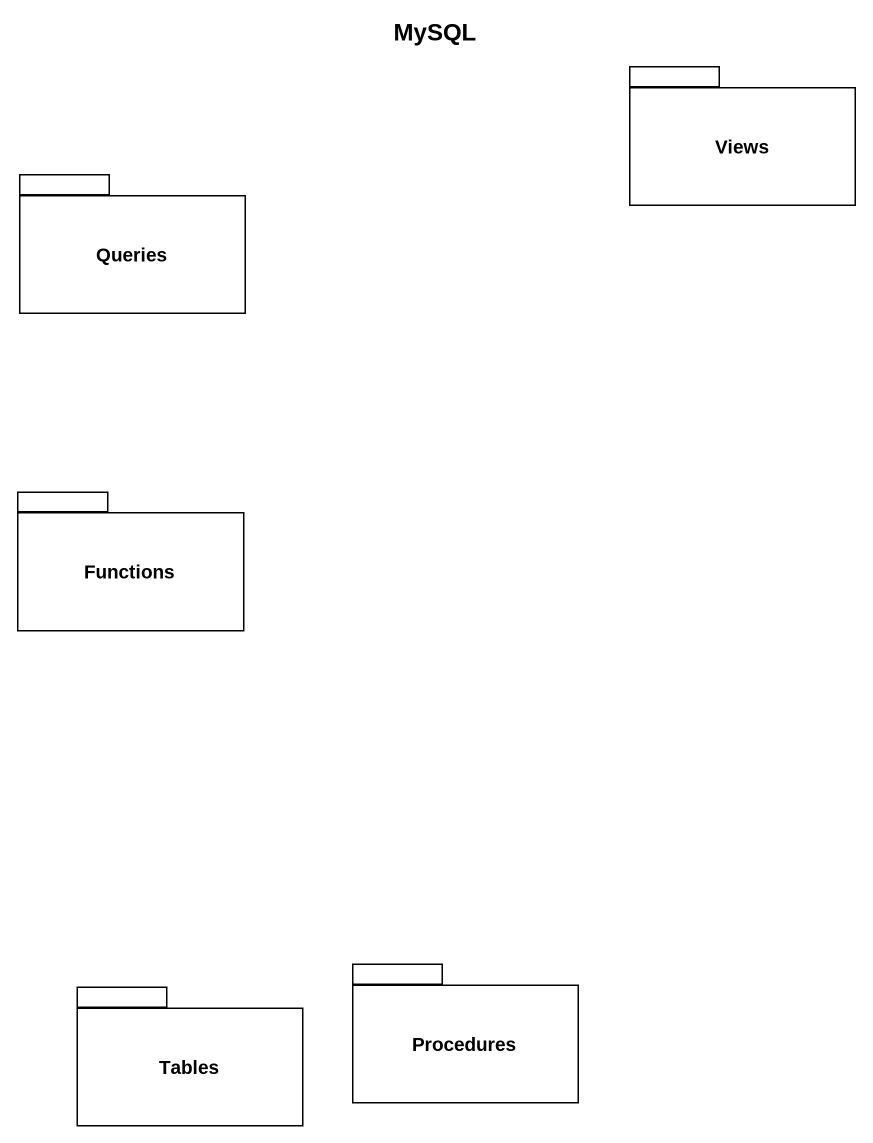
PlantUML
@startuml
title MySQL
package Views {
}
package Queries {
}
package Functions {
}
package Tables {
}
package Procedures {
}
@enduml
